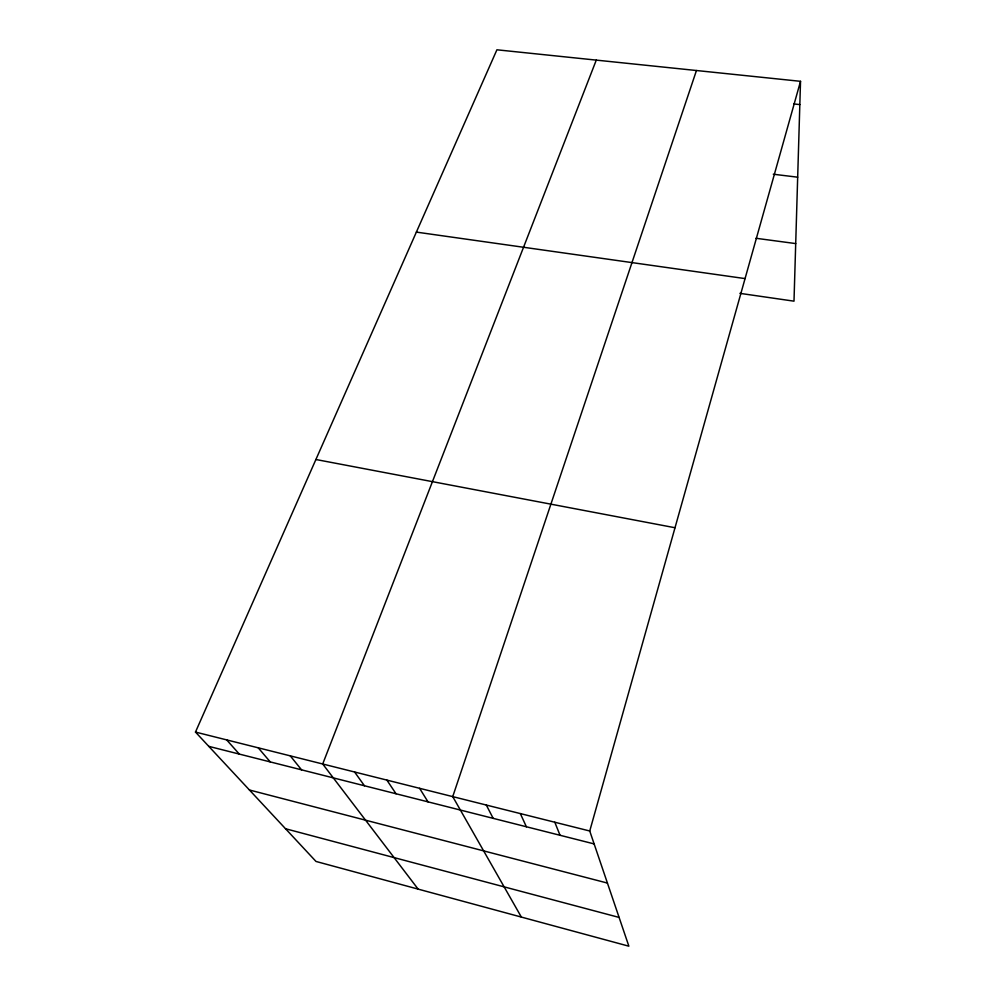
<?xml version="1.0" encoding="UTF-8"?>
<svg xmlns="http://www.w3.org/2000/svg" width="996" height="996" viewBox="0 0 996 996"><rect width="100%" height="100%" fill="white"/><g stroke="black" fill="none" stroke-linecap="round" stroke-linejoin="round"><path stroke-width="1.49" d="M800.523 81.323L589.744 831L628.874 946.2L316.006 861.453L195.477 732.072L496.917 49.8L800.523 81.323L793.999 301.166L739.891 293.347M696.453 70.517L452.732 796.626L521.356 917.079M596.28 60.121L322.704 763.994L418.133 889.117M793.737 103.933L799.838 104.592M773.294 174.225L797.684 177.188M756.001 238.281L795.717 243.584M416.365 232.105L745.058 278.594M315.894 459.505L675.014 527.743M195.477 732.072L589.744 831M208.774 746.353L594.126 843.911M249.423 789.99L607.423 883.066M285.516 828.734L619.101 917.428M226.665 739.904L239.314 754.084M258.263 747.834L270.24 761.915M290.272 755.864L301.564 769.846M354.588 772L364.461 785.769M386.871 780.105L396.035 793.762M419.59 788.309L428.006 801.855M486.309 805.054L493.169 818.351M520.323 813.583L526.386 826.767M554.797 822.235L560.038 835.283"/></g></svg>
